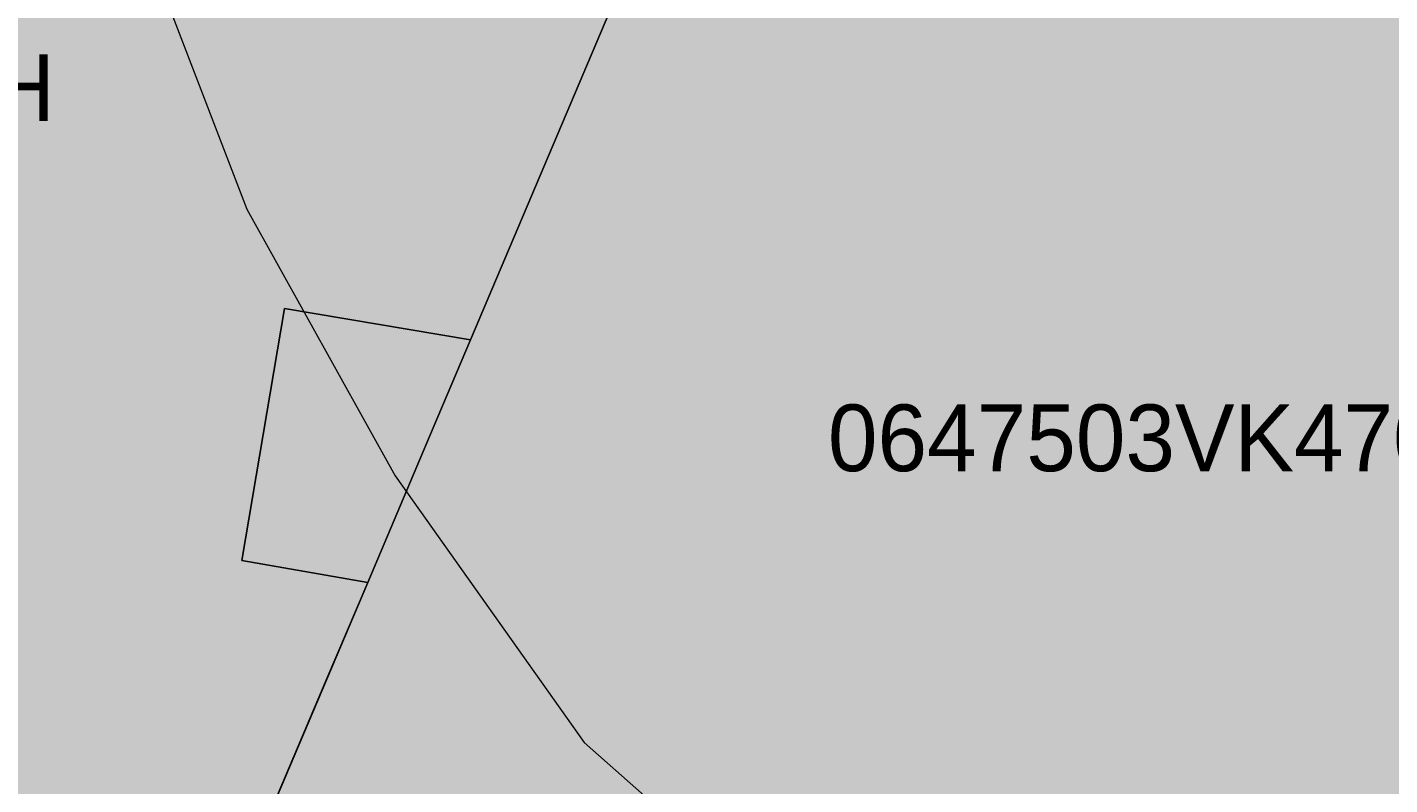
# Model space of a CAD drawing. Header units: metres. Extents: x -6 to 1255, y -2 to 532.
# Drawn here: x 864.81 to 885.25, y 92.3 to 103.66 of the extents above; entities that cross this region are included whole.
import ezdxf

# ---------------------------------------------------------------- set-up
doc = ezdxf.new("R2010")
doc.units = ezdxf.units.M
doc.header["$MEASUREMENT"] = 0
for name, color, linetype, lineweight, true_color in [('TPX_BUILDINGS', 7, 'CONTINUOUS', 0, 0x000000), ('TPX_BUILDINGS_HATCH', 7, 'CONTINUOUS', 0, 0xf0f0f0), ('TPX_BUILDINGS_SHADOWS_HATCH', 7, 'CONTINUOUS', 0, 0x000000), ('TPX_BUILDINGS_SHADOWS_OUTLINES', 7, 'CONTINUOUS', 0, 0x000000), ('TPX_CADASTRES', 7, 'CONTINUOUS', 0, 0x646464), ('TPX_CADASTRES_TEXT', 7, 'CONTINUOUS', 0, 0x000000), ('TPX_RELIEF_CONTOUR_LINES', 7, 'CONTINUOUS', 0, 0x969696)]:
    doc.layers.add(name, color=color, linetype=linetype, lineweight=lineweight, true_color=true_color)

msp = doc.modelspace()

# ---------------------------------------------------------------- hatches: boundary and pattern name
at = {"layer": 'TPX_BUILDINGS_HATCH'}
msp.add_hatch(color=256, dxfattribs=at).paths.add_polyline_path([(843.428, 93.404), (842.088, 90.054), (846.768, 88.784), (859.658, 85.284), (865.038, 83.834), (866.688, 87.724), (869.297, 93.872), (869.918, 95.334), (868.028, 95.664), (868.668, 99.444), (871.458, 98.974), (873.478, 103.734), (874.058, 105.104), (874.858, 106.994), (875.528, 108.554), (876.113, 109.94), (877.408, 113.004), (878.908, 116.524), (873.548, 117.364), (858.978, 119.654), (854.158, 120.414), (852.788, 116.914), (852.468, 116.084), (852.378, 115.864), (850.558, 111.264), (853.238, 110.814), (852.478, 106.234), (848.788, 106.834), (848.718, 106.654), (847.058, 102.494), (850.108, 101.884), (849.188, 97.274), (845.288, 98.054), (845.218, 97.884), (843.808, 94.365), (843.688, 94.064), (843.428, 93.404)])
h = msp.add_hatch(color=256, dxfattribs=at)
h.paths.add_polyline_path([(866.688, 87.724), (865.038, 83.834), (868.098, 83.054), (869.578, 82.682), (873.079, 81.802), (875.42, 81.214), (879.838, 80.104), (887.068, 78.284), (888.918, 83.034), (889.322, 84.077), (890.408, 86.874), (891.438, 89.524), (892.528, 92.344), (894.338, 96.994), (895.805, 100.789), (896.198, 101.804), (898.408, 107.514), (900.118, 111.984), (892.728, 113.567), (892.228, 113.674), (885.228, 115.184), (884.723, 115.291), (878.908, 116.524), (877.408, 113.004), (876.113, 109.94), (875.528, 108.554), (874.858, 106.994), (876.638, 106.304), (875.808, 104.374), (874.058, 105.104), (873.478, 103.734), (871.458, 98.974), (871.13, 98.2), (870.898, 97.654), (869.918, 95.334), (869.297, 93.872), (866.688, 87.724)])
h.paths.add_polyline_path([(885.95, 93.809), (887.054, 96.273), (891.108, 94.456), (890.078, 91.958), (885.95, 93.809)], flags=16)
at = {"layer": 'TPX_BUILDINGS_SHADOWS_HATCH'}
msp.add_hatch(color=256, dxfattribs=at).paths.add_polyline_path([(868.668, 99.444), (868.028, 95.664), (869.918, 95.334), (870.898, 97.654), (871.458, 98.974), (868.668, 99.444)])

# ---------------------------------------------------------------- linework, layer by layer
at = {"layer": 'TPX_BUILDINGS', "elevation": 0.042}
for points in [[(846.768, 88.784), (859.658, 85.284), (865.038, 83.834), (866.688, 87.724), (869.297, 93.872), (869.918, 95.334), (868.028, 95.664), (868.668, 99.444), (871.458, 98.974), (873.478, 103.734), (874.058, 105.104), (874.858, 106.994), (875.528, 108.554), (876.113, 109.94), (877.408, 113.004), (878.908, 116.524), (873.548, 117.364), (858.978, 119.654), (854.158, 120.414)], [(892.228, 113.674), (885.228, 115.184), (884.723, 115.291), (878.908, 116.524), (877.408, 113.004), (876.113, 109.94), (875.528, 108.554), (874.858, 106.994), (876.638, 106.304), (875.808, 104.374), (874.058, 105.104), (873.478, 103.734), (871.458, 98.974), (871.13, 98.2), (870.898, 97.654), (869.918, 95.334), (869.297, 93.872), (866.688, 87.724), (865.038, 83.834), (868.098, 83.054), (869.578, 82.682), (873.079, 81.802), (875.42, 81.214), (879.838, 80.104)]]:
    msp.add_lwpolyline(points, dxfattribs=at)
at = {"layer": 'TPX_BUILDINGS_SHADOWS_OUTLINES', "elevation": 0.039}
msp.add_lwpolyline([(868.668, 99.444), (868.028, 95.664), (869.918, 95.334), (870.898, 97.654), (871.458, 98.974)], close=True, dxfattribs=at)
at = {"layer": 'TPX_CADASTRES', "elevation": 0.024}
msp.add_lwpolyline([(846.768, 88.785), (859.658, 85.284), (865.038, 83.834), (866.688, 87.724), (869.918, 95.334), (870.898, 97.654), (871.458, 98.974), (873.478, 103.734), (874.058, 105.104), (874.858, 106.994), (875.528, 108.554), (877.408, 113.004), (878.908, 116.524), (873.548, 117.364), (858.978, 119.655), (854.158, 120.415)], dxfattribs=at)
msp.add_lwpolyline([(866.688, 87.724), (865.038, 83.834), (868.098, 83.054), (879.838, 80.104), (887.068, 78.284), (888.918, 83.034), (890.408, 86.874), (891.438, 89.524), (892.528, 92.344), (894.338, 96.994), (896.198, 101.804), (898.408, 107.514), (900.118, 111.984), (892.228, 113.674), (885.228, 115.184), (878.908, 116.524), (877.408, 113.004), (875.528, 108.554), (874.858, 106.994), (874.058, 105.104), (873.478, 103.734), (871.458, 98.974), (870.898, 97.654), (869.918, 95.334)], close=True, dxfattribs=at)
at = {"layer": 'TPX_RELIEF_CONTOUR_LINES', "elevation": 0.045}
msp.add_lwpolyline([(860.235, 126.915), (859.235, 124.916), (862.233, 123.462), (862.661, 122.917), (862.596, 120.919), (865.801, 106.928), (868.103, 100.932), (870.331, 96.935), (873.164, 92.938), (882.215, 84.943), (883.928, 82.944), (884.713, 80.946)], dxfattribs=at)

# ---------------------------------------------------------------- texts
at = {"layer": 'TPX_CADASTRES_TEXT'}
for s, p in [('0647502VK4704H', (854.297, 102.252, 0.024)), ('0647503VK4704H', (876.822, 97.004, 0.024))]:
    msp.add_text(s, height=1, dxfattribs=at).set_placement(p)

doc.saveas('drawing.dxf')
